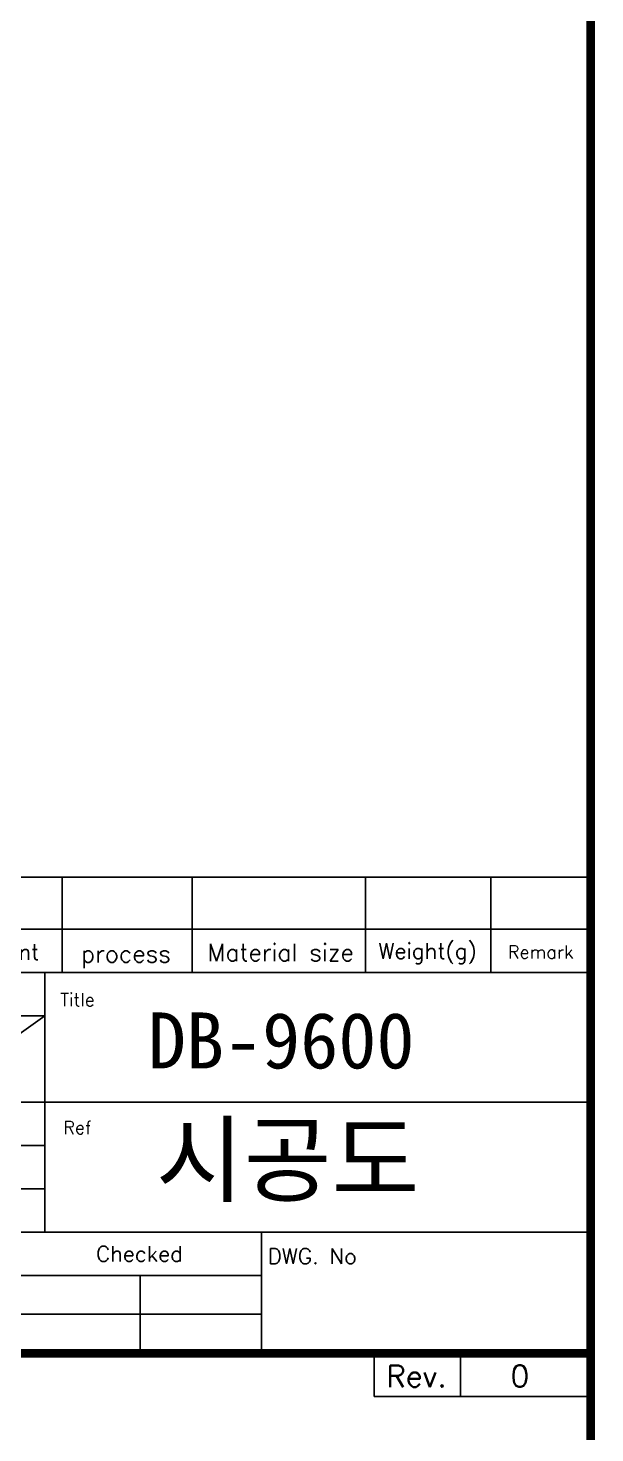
# Model space of a CAD drawing. Header units: millimetres. Extents: x -8699 to 14519, y -2727 to 7848.
# Drawn here: x 3198 to 3846, y -81 to 1526 of the extents above; entities that cross this region are included whole.
import ezdxf
from ezdxf.enums import TextEntityAlignment as Align

# ---------------------------------------------------------------- set-up
doc = ezdxf.new("R2010")
doc.units = ezdxf.units.MM
for name, color, linetype in [('Def', 7, 'Continuous'), ('dim', 3, 'Continuous'), ('UU', 6, 'Continuous')]:
    doc.layers.add(name, color=color, linetype=linetype)
doc.styles.add('GHS', font='romans', dxfattribs={"bigfont": 'ghs'})

msp = doc.modelspace()

# ---------------------------------------------------------------- linework, layer by layer
at = {"layer": 'Def', "const_width": 9.9}
for points in [[(10, 10), (3841.3, 10), (3841.3, 2742.4), (10, 2742.4)], [(10, -2722.4), (3841.3, -2722.4), (3841.3, 10), (10, 10)]]:
    msp.add_lwpolyline(points, close=True, dxfattribs=at)
at = {"layer": 'DEFPOINTS'}
msp.add_line((3841.3, -39.5), (3593.8, -39.5), dxfattribs=at)
at = {"layer": 'dim', "linetype": 'Continuous'}
for p, q in [((3593.8, 10), (3841.3, 10)), ((3593.8, 10), (3593.8, -39.5)), ((3692.8, 10), (3692.8, -39.5)), ((3841.3, 10), (3841.3, -39.5)), ((3593.8, -39.5), (3841.3, -39.5))]:
    msp.add_line(p, q, dxfattribs=at)
at = {"layer": 'UU'}
for p, q in [((2098.9, 554.5), (3841.3, 554.5)), ((3237.4, 554.5), (3237.4, 445.6)), ((3385.9, 554.5), (3385.9, 445.6)), ((3583.9, 554.5), (3583.9, 445.6)), ((3727.5, 554.5), (3727.5, 445.6)), ((2098.9, 495.1), (3841.3, 495.1)), ((2098.9, 445.6), (3841.3, 445.6)), ((3217.6, 445.6), (3217.6, 148.6)), ((2098.9, 396.1), (3217.6, 396.1)), ((3217.6, 396.1), (3079, 297.1)), ((2098.9, 297.1), (3841.3, 297.1)), ((2098.9, 247.6), (3217.6, 247.6)), ((3079, 198.1), (3217.6, 198.1)), ((2098.9, 148.6), (3841.3, 148.6)), ((3465.1, 148.6), (3465.1, 10)), ((2910.7, 99.1), (3465.1, 99.1)), ((3326.5, 99.1), (3326.5, 10)), ((2910.7, 54.5), (3465.1, 54.5))]:
    msp.add_line(p, q, dxfattribs=at)

# ---------------------------------------------------------------- texts
at = {"color": 3}
msp.add_text('DB-9600', height=64, dxfattribs=at).set_placement((3335.3, 335.8))
at = {"color": 3, "insert": (3344.5, 271.7), "char_height": 80, "attachment_point": 1}
msp.add_mtext('{\\f굴림|b0|i0|c129|p49;시공도}', dxfattribs=at)
at = {"layer": 'dim', "linetype": 'Continuous', "style": 'GHS'}
for s, height, p in [('Weight(g)', 17.82, (3655.1, 468.9)), ('Surface Treatment', 17.82, (3099.5, 468.9)), ('process', 19.8, (3310.3, 463.7)), ('Material size', 19.8, (3487.2, 468.9)), ('Remark', 14.85, (3784.3, 468.9)), ('Title', 14.85, (3254.8, 414.7)), ('Ref', 14.85, (3254.8, 268.1)), ('Checked', 17.82, (3325.7, 123.7)), ('DWG. No', 17.82, (3523.3, 121)), ('Rev.', 24.75, (3642.4, -16.3)), ('0', 24.8, (3760.5, -16.2))]:
    msp.add_text(s, height=height, dxfattribs=at).set_placement(p, align=Align.MIDDLE)

doc.saveas('drawing.dxf')
